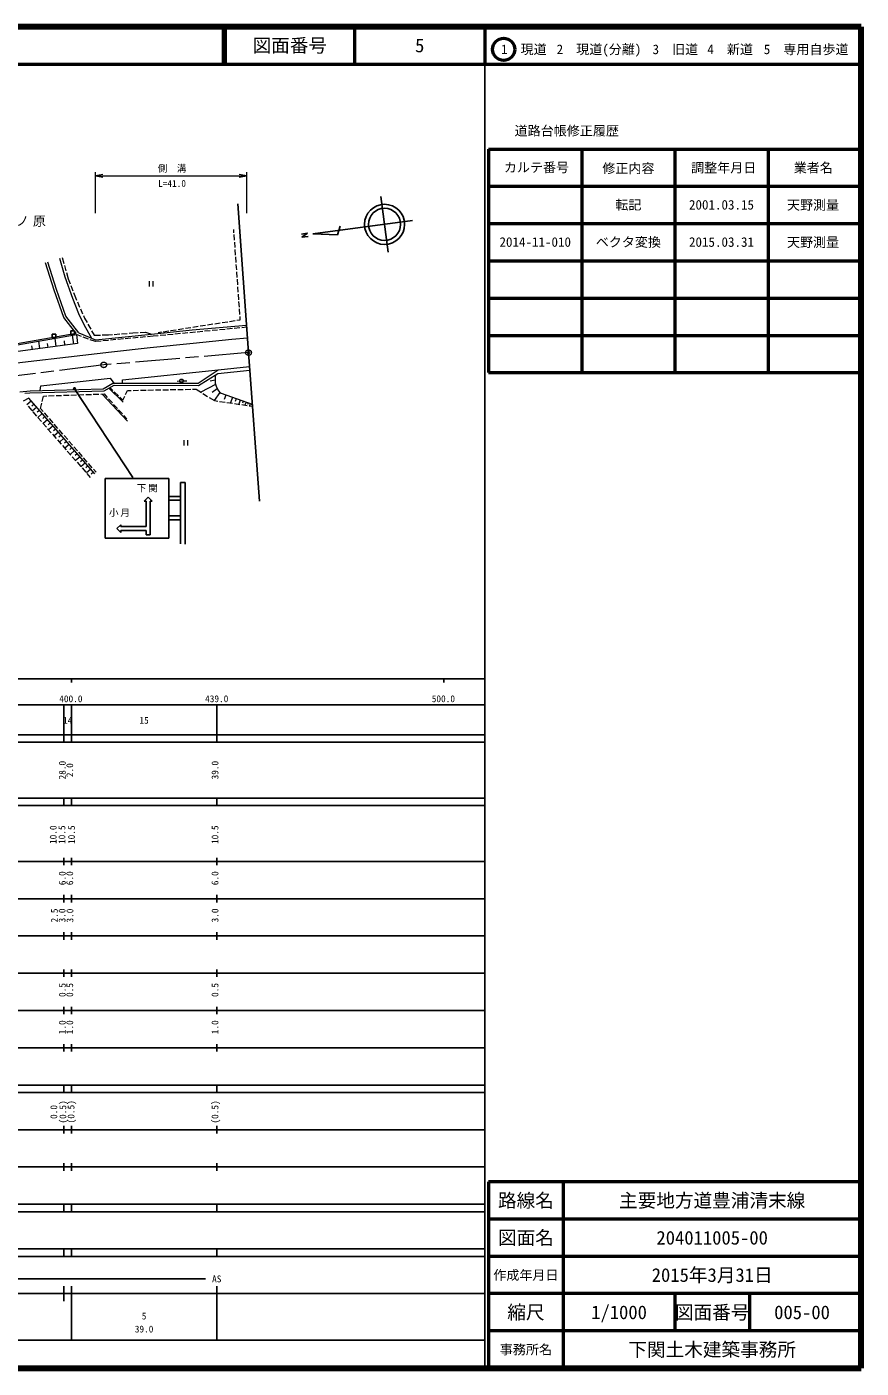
# Model space of a CAD drawing. Units: millimetres, scale not verified. Extents: x 40000 to 680000, y 20000 to 380000.
# Drawn here: x 456020 to 680000, y 20000 to 380000 of the extents above; entities that cross this region are included whole.
import ezdxf
from ezdxf.enums import TextEntityAlignment as Align

# ---------------------------------------------------------------- set-up
doc = ezdxf.new("R2010")
doc.units = ezdxf.units.MM
doc.header["$LTSCALE"] = 1000
doc.header["$PDMODE"] = 32
doc.header["$PDSIZE"] = 500
doc.linetypes.add('CHAIN', pattern=[18.5, 12, -1.5, 3.5, -1.5])
for name, color, linetype, lineweight in [('M-BMK', 2, 'CHAIN', 13), ('M-BMK-OTRS', 5, 'Continuous', 25), ('M-BMK-ROW', 30, 'Continuous', 25), ('M-BMK-SRVR', 3, 'Continuous', 25), ('M-STR-HTXT', 7, 'Continuous', 13), ('M-STR-STRC', 7, 'Continuous', 25), ('M-TTL', 2, 'Continuous', 140), ('M-TTL-BAND', 7, 'Continuous', 25), ('M-TTL-FRAM', 2, 'Continuous', 50), ('M-TTL-LINE', 7, 'Continuous', 50), ('M-WORK', 1, 'Continuous', 13)]:
    doc.layers.add(name, color=color, linetype=linetype, lineweight=lineweight)
for name, color, linetype in [('M-BMK-HTXT', 7, 'Continuous'), ('M-OTRS', 6, 'Continuous'), ('M-TTL-TXT', 7, 'Continuous')]:
    doc.layers.add(name, color=color, linetype=linetype)
doc.styles.add('ＭＳ ゴシック', font='')
doc.styles.get('ＭＳ ゴシック').set_extended_font_data('MS Gothic')

# ---------------------------------------------------------------- blocks, each defined once
blk = doc.blocks.new('open_arrow')
at = {"color": 0, "linetype": 'Continuous', "lineweight": -2}
blk.add_lwpolyline([(7.5, 1.25), (0, 0), (7.5, -1.25)], dxfattribs=at)

msp = doc.modelspace()

# ---------------------------------------------------------------- linework, layer by layer
at = {"layer": 'M-BMK'}
for p, q in [((515542, 292558), (476672, 289271)), ((476672, 289271), (404604, 280218))]:
    msp.add_line(p, q, dxfattribs=at)
for centre in [(515542, 292558), (476672, 289271)]:
    msp.add_circle(centre, 750, dxfattribs=at)
at = {"layer": 'M-BMK-OTRS'}
for p, q in [((515542, 292558), (512637, 332453)), ((518446, 252664), (515542, 292558))]:
    msp.add_line(p, q, dxfattribs=at)
at = {"layer": 'M-BMK-ROW'}
for p, q in [((463812, 297533), (462812, 297533)), ((462812, 297533), (462812, 296533)), ((462812, 296533), (463812, 296533)), ((463812, 296533), (463812, 297533)), ((468844, 298397), (467844, 298397)), ((467844, 298397), (467844, 297397)), ((467844, 297397), (468844, 297397)), ((468844, 297397), (468844, 298397))]:
    msp.add_line(p, q, dxfattribs=at)
at = {"layer": 'M-BMK-SRVR'}
for p, q in [((551053, 334462), (553054, 319513)), ((532833, 324415), (559529, 327988)), ((531396, 324619), (529743, 324389)), ((529858, 323542), (531396, 324619)), ((532833, 324415), (539383, 324205)), ((539383, 324205), (540165, 326483)), ((531506, 323763), (529858, 323542))]:
    msp.add_line(p, q, dxfattribs=at)
for radius in [5387, 4309]:
    msp.add_circle((552054, 326987), radius, dxfattribs=at)
at = {"layer": 'M-OTRS'}
msp.add_point((515542, 292558), dxfattribs=at)
at = {"layer": 'M-STR-HTXT'}
for p, q in [((474421, 330000), (474421, 341000)), ((474421, 340000), (515046, 340000)), ((515046, 330000), (515046, 341000))]:
    msp.add_line(p, q, dxfattribs=at)
at = {"layer": 'M-STR-STRC'}
for p, q in [((468830, 282874), (484497, 259034)), ((494136, 258755), (477032, 258755)), ((477032, 242743), (477032, 258755)), ((494136, 242743), (494136, 258755)), ((498559, 257669), (497295, 257669)), ((497295, 257669), (497295, 241207)), ((498559, 257669), (498559, 241132)), ((487542, 252690), (488595, 253743)), ((488069, 252690), (487542, 252690)), ((488069, 252690), (488069, 245852)), ((488595, 253743), (489648, 252690)), ((489648, 252690), (489122, 252690)), ((489122, 252690), (489122, 243653)), ((497295, 253984), (494136, 253984)), ((494136, 252931), (497295, 252931)), ((497295, 248719), (494136, 248719)), ((480222, 245326), (481275, 246379)), ((481275, 244273), (480222, 245326)), ((481275, 246379), (481275, 245852)), ((481275, 245852), (488069, 245852)), ((494136, 247666), (497295, 247666)), ((494136, 242743), (477032, 242743)), ((481275, 244799), (488069, 244799)), ((481275, 244799), (481275, 244273)), ((488069, 243654), (488069, 244799)), ((489122, 243653), (488069, 243654))]:
    msp.add_line(p, q, dxfattribs=at)
for radius in [250, 200, 150, 100, 50, 20]:
    msp.add_circle((468830, 282874), radius, dxfattribs=at)
msp.add_point((468830, 282874), dxfattribs=at)
at = {"layer": 'M-TTL'}
for p, q in [((680000, 380000), (40000, 380000)), ((680000, 20000), (680000, 380000)), ((40000, 20000), (680000, 20000))]:
    msp.add_line(p, q, dxfattribs=at)
at = {"layer": 'M-TTL-BAND'}
for p, q in [((579000, 20000), (579000, 370000)), ((40000, 205000), (579000, 205000)), ((468000, 205000), (468000, 204000)), ((568000, 205000), (568000, 204000)), ((68000, 198000), (579000, 198000)), ((466000, 188000), (466000, 198000)), ((468000, 188000), (468000, 198000)), ((507000, 188000), (507000, 198000)), ((40000, 190000), (579000, 190000)), ((40000, 188000), (579000, 188000)), ((40000, 173000), (579000, 173000)), ((466000, 171000), (466000, 173000)), ((468000, 171000), (468000, 173000)), ((507000, 171000), (507000, 173000)), ((40000, 171000), (579000, 171000)), ((40000, 156000), (579000, 156000)), ((466000, 155000), (466000, 157000)), ((468000, 155000), (468000, 157000)), ((507000, 155000), (507000, 157000)), ((46000, 146000), (579000, 146000)), ((466000, 145000), (466000, 147000)), ((468000, 145000), (468000, 147000)), ((507000, 145000), (507000, 147000)), ((466000, 135000), (466000, 137000)), ((468000, 135000), (468000, 137000)), ((507000, 135000), (507000, 137000)), ((52000, 136000), (579000, 136000)), ((46000, 126000), (579000, 126000)), ((466000, 125000), (466000, 127000)), ((468000, 125000), (468000, 127000)), ((507000, 125000), (507000, 127000)), ((52000, 116000), (579000, 116000)), ((466000, 115000), (466000, 117000)), ((468000, 115000), (468000, 117000)), ((507000, 115000), (507000, 117000)), ((46000, 106000), (579000, 106000)), ((466000, 105000), (466000, 107000)), ((468000, 105000), (468000, 107000)), ((507000, 105000), (507000, 107000)), ((40000, 96000), (579000, 96000)), ((40000, 94000), (579000, 94000)), ((466000, 94000), (466000, 96000)), ((468000, 94000), (468000, 96000)), ((507000, 94000), (507000, 96000)), ((49000, 84000), (579000, 84000)), ((466000, 83000), (466000, 85000)), ((468000, 83000), (468000, 85000)), ((507000, 83000), (507000, 85000)), ((40000, 74000), (579000, 74000)), ((466000, 73000), (466000, 75000)), ((468000, 73000), (468000, 75000)), ((507000, 73000), (507000, 75000)), ((40000, 64000), (579000, 64000)), ((40000, 62000), (579000, 62000)), ((466000, 62000), (466000, 64000)), ((468000, 62000), (468000, 64000)), ((507000, 62000), (507000, 64000)), ((40000, 52000), (579000, 52000)), ((466000, 50000), (466000, 52000)), ((468000, 50000), (468000, 52000)), ((507000, 50000), (507000, 52000)), ((40000, 50000), (579000, 50000)), ((71000, 44000), (504000, 44000)), ((40000, 40000), (579000, 40000)), ((466000, 38000), (466000, 42000)), ((468000, 27500), (468000, 42000)), ((507000, 27500), (507000, 42000)), ((68000, 27500), (579000, 27500))]:
    msp.add_line(p, q, dxfattribs=at)
at = {"layer": 'M-TTL-FRAM'}
for p, q in [((580000, 347197), (580000, 287197)), ((580000, 347197), (680000, 347197)), ((580000, 287197), (680000, 287197)), ((680000, 70000), (580000, 70000)), ((580000, 70000), (580000, 20000))]:
    msp.add_line(p, q, dxfattribs=at)
at = {"layer": 'M-TTL-LINE'}
for p, q in [((508747, 380000), (508747, 370000)), ((509247, 380000), (509247, 370000)), ((543997, 380000), (543997, 370000)), ((579000, 380000), (579000, 370000)), ((40000, 370000), (680000, 370000)), ((605000, 347197), (605000, 287197)), ((630000, 347197), (630000, 287197)), ((655000, 347197), (655000, 287197)), ((580000, 337197), (680000, 337197)), ((580000, 327197), (680000, 327197)), ((580000, 317197), (680000, 317197)), ((580000, 307197), (680000, 307197)), ((580000, 297197), (680000, 297197)), ((600000, 70000), (600000, 20000)), ((680000, 60000), (580000, 60000)), ((680000, 50000), (580000, 50000)), ((680000, 40000), (580000, 40000)), ((630000, 40000), (630000, 30000)), ((650000, 40000), (650000, 30000)), ((680000, 30000), (580000, 30000))]:
    msp.add_line(p, q, dxfattribs=at)
msp.add_circle((584031, 373958), 3000, dxfattribs=at)
at = {"layer": 'M-WORK'}
for p, q in [((511634, 324721), (511570, 325609)), ((511779, 322726), (511670, 324222)), ((511924, 320731), (511815, 322228)), ((463943, 309527), (461629, 316869)), ((464756, 317946), (466221, 312937)), ((465502, 318086), (465972, 316437)), ((512069, 318737), (511960, 320233)), ((512213, 316742), (512105, 318238)), ((463374, 309336), (461057, 316689)), ((466109, 315956), (466520, 314514)), ((466657, 314033), (467127, 312385)), ((512358, 314747), (512250, 316243)), ((512503, 312752), (512394, 314249)), ((466221, 312937), (468246, 307183)), ((467127, 312385), (467651, 311021)), ((467830, 310554), (468368, 309154)), ((488907, 311735), (488907, 310335)), ((489957, 310335), (489957, 311735)), ((512648, 310758), (512539, 312254)), ((512793, 308763), (512684, 310259)), ((465976, 302023), (463374, 309336)), ((466511, 302312), (463943, 309527)), ((468246, 307183), (469924, 303080)), ((468548, 308687), (469072, 307323)), ((469072, 307323), (469387, 306610)), ((469589, 306153), (470196, 304781)), ((512938, 306768), (512829, 308264)), ((513082, 304773), (512974, 306270)), ((469924, 303080), (471336, 300097)), ((470398, 304324), (471005, 302952)), ((471207, 302494), (471523, 301782)), ((513227, 302779), (513119, 304275)), ((467859, 299537), (465976, 302023)), ((468332, 299906), (466511, 302312)), ((469263, 297800), (467859, 299537)), ((470006, 297836), (468332, 299906)), ((471336, 300097), (473374, 296414)), ((471523, 301782), (472187, 300606)), ((472433, 300170), (473170, 298864)), ((496603, 298793), (498086, 299024)), ((498580, 299100), (500062, 299331)), ((500396, 298635), (515002, 299969)), ((500556, 299407), (502038, 299638)), ((502532, 299715), (504014, 299945)), ((504509, 300022), (505991, 300252)), ((506485, 300329), (507967, 300559)), ((509225, 298808), (507732, 298664)), ((508461, 300636), (509943, 300866)), ((511216, 298999), (509723, 298856)), ((510437, 300943), (511920, 301173)), ((513207, 299190), (511714, 299047)), ((512414, 301250), (513328, 301392)), ((513328, 301392), (513263, 302280)), ((515046, 299367), (513704, 299238)), ((451393, 294692), (469263, 297800)), ((451462, 294297), (469332, 297406)), ((459524, 293631), (459250, 295652)), ((463894, 294223), (463598, 296408)), ((466256, 294543), (466096, 295725)), ((468619, 294864), (468298, 297226)), ((469332, 297406), (469610, 294998)), ((470704, 296900), (469332, 297406)), ((470006, 297836), (474414, 295975)), ((472580, 296209), (471173, 296727)), ((474421, 295531), (473050, 296036)), ((473416, 298429), (474080, 297253)), ((474080, 297253), (475775, 297287)), ((474414, 295975), (489522, 297507)), ((475970, 295673), (474421, 295531)), ((476275, 297298), (477970, 297333)), ((477962, 295856), (476468, 295719)), ((477970, 297333), (478977, 297411)), ((479953, 296038), (478460, 295901)), ((479475, 297450), (480971, 297566)), ((481945, 296221), (480451, 296084)), ((481469, 297605), (482965, 297721)), ((483937, 296403), (482443, 296266)), ((483463, 297760), (484470, 297839)), ((485928, 296586), (484434, 296449)), ((484470, 297839), (485912, 297941)), ((486411, 297976), (487853, 298078)), ((487920, 296769), (486426, 296632)), ((487853, 298078), (489522, 297507)), ((489966, 296956), (488418, 296814)), ((489522, 297507), (500396, 298635)), ((491308, 297085), (489966, 296956)), ((491243, 297960), (492157, 298102)), ((493299, 297277), (491805, 297133)), ((492651, 298179), (494133, 298409)), ((495289, 297468), (493796, 297324)), ((494627, 298486), (496109, 298716)), ((497280, 297659), (495787, 297516)), ((499271, 297851), (497778, 297707)), ((501262, 298042), (499769, 297899)), ((500713, 295095), (511050, 296161)), ((503253, 298234), (501760, 298090)), ((505243, 298425), (503750, 298281)), ((507234, 298616), (505741, 298473)), ((511050, 296161), (515251, 296554)), ((469610, 294998), (451627, 292560)), ((457503, 293357), (457366, 294367)), ((461709, 293927), (461561, 295020)), ((467172, 291445), (478708, 292751)), ((478708, 292751), (489098, 293896)), ((489098, 293896), (500713, 295095)), ((445167, 288781), (456383, 290193)), ((456383, 290193), (467172, 291445)), ((507402, 287915), (515814, 288810)), ((459761, 283667), (478349, 285733)), ((478349, 285733), (479371, 284341)), ((481742, 285233), (507402, 287915)), ((481742, 284340), (481742, 285233)), ((496391, 284910), (497566, 284954)), ((497566, 284954), (498936, 284997)), ((501983, 284337), (507402, 287915)), ((502103, 283780), (507324, 286951)), ((506562, 285196), (505254, 284935)), ((506673, 286555), (506554, 285847)), ((506554, 285847), (506572, 284373)), ((507324, 286951), (515884, 287847)), ((454129, 282063), (456873, 282276)), ((455474, 281642), (456824, 281772)), ((456824, 281772), (476754, 282328)), ((456873, 282276), (476532, 282867)), ((459589, 282358), (459761, 283667)), ((460135, 279486), (460459, 280914)), ((460459, 280914), (461355, 280945)), ((461855, 280962), (463354, 281013)), ((463854, 281030), (465353, 281081)), ((465852, 281098), (467352, 281150)), ((467851, 281167), (469350, 281218)), ((469850, 281235), (471349, 281286)), ((471849, 281303), (473348, 281355)), ((473848, 281372), (475347, 281423)), ((475847, 281440), (476743, 281471)), ((476212, 281453), (483007, 274192)), ((476532, 282867), (479125, 284341)), ((476743, 281471), (477623, 280513)), ((476754, 282328), (479498, 283820)), ((478022, 283018), (481891, 279306)), ((478301, 283169), (479151, 282353)), ((479125, 284341), (501983, 284337)), ((479498, 283820), (502103, 283780)), ((479511, 282007), (480593, 280967)), ((481803, 279805), (482327, 280882)), ((482545, 281332), (483070, 282410)), ((483070, 282410), (484024, 282428)), ((484524, 282437), (486024, 282466)), ((486523, 282475), (488023, 282503)), ((488523, 282513), (490023, 282541)), ((490523, 282551), (492023, 282579)), ((492522, 282588), (494022, 282617)), ((494522, 282626), (496022, 282654)), ((496522, 282664), (498021, 282692)), ((498521, 282702), (500021, 282730)), ((500521, 282740), (501475, 282758)), ((501475, 282758), (502870, 281882)), ((506670, 284044), (502741, 281962)), ((503293, 281616), (504564, 280818)), ((507139, 282850), (505732, 281889)), ((507806, 281887), (506338, 279735)), ((506572, 284373), (506821, 283538)), ((506821, 283538), (507265, 282579)), ((507265, 282579), (507780, 281904)), ((507780, 281904), (508170, 281638)), ((508170, 281638), (516551, 278687)), ((509474, 281179), (509041, 279951)), ((456566, 280317), (455041, 279550)), ((457224, 279564), (456030, 278520)), ((456339, 278167), (457327, 277039)), ((474309, 260021), (456566, 280317)), ((457955, 278728), (457358, 278206)), ((458686, 277892), (457493, 276850)), ((459699, 277570), (460024, 278998)), ((460422, 276741), (459699, 277570)), ((477962, 280145), (478977, 279041)), ((479315, 278673), (480330, 277568)), ((480669, 277200), (481684, 276096)), ((480953, 280621), (481803, 279805)), ((504987, 280552), (506382, 279676)), ((506382, 279676), (507279, 279545)), ((507774, 279473), (509258, 279256)), ((509753, 279184), (511237, 278967)), ((511194, 280573), (510658, 279052)), ((511732, 278895), (513216, 278678)), ((512259, 280198), (511991, 279438)), ((513324, 279823), (512935, 278720)), ((513711, 278606), (515195, 278390)), ((514096, 279551), (513902, 278999)), ((514869, 279279), (514587, 278478)), ((515430, 279082), (515289, 278681)), ((515690, 278317), (516588, 278186)), ((515990, 278884), (515786, 278303)), ((516462, 278718), (516360, 278428)), ((457657, 276663), (458645, 275535)), ((459416, 277057), (458819, 276536)), ((460145, 276223), (458955, 275182)), ((458975, 275159), (459963, 274031)), ((460874, 275389), (460278, 274869)), ((460293, 273655), (461281, 272527)), ((461602, 274556), (460414, 273517)), ((461735, 275232), (460750, 276364)), ((462330, 273724), (461735, 273204)), ((463049, 273724), (462064, 274855)), ((482023, 275728), (482903, 274771)), ((461611, 272150), (462599, 271022)), ((463057, 272892), (461870, 271854)), ((462929, 270646), (463917, 269518)), ((463783, 272061), (463190, 271542)), ((464510, 271230), (463325, 270194)), ((464363, 272216), (463377, 273347)), ((465235, 270401), (464642, 269883)), ((465676, 270708), (464691, 271839)), ((466990, 269200), (466005, 270331)), ((464247, 269142), (465235, 268014)), ((465960, 269571), (464777, 268537)), ((465565, 267638), (466553, 266510)), ((466684, 268743), (466092, 268226)), ((467407, 267915), (466226, 266883)), ((468304, 267692), (467318, 268823)), ((468130, 267089), (467540, 266572)), ((469617, 266184), (468632, 267315)), ((498213, 269049), (498213, 267649)), ((499263, 267649), (499263, 269049)), ((466883, 266134), (467871, 265005)), ((468853, 266262), (467674, 265231)), ((468201, 264629), (469190, 263501)), ((469575, 265436), (468985, 264921)), ((470296, 264611), (469119, 263582)), ((469519, 263125), (470508, 261997)), ((470931, 264676), (469946, 265807)), ((471017, 263787), (470428, 263272)), ((471737, 262963), (470562, 261935)), ((472244, 263168), (471259, 264299)), ((470837, 261621), (471826, 260493)), ((472456, 262140), (471869, 261626)), ((473176, 261317), (472002, 260291)), ((472155, 260117), (473064, 259080)), ((473558, 261660), (472573, 262791)), ((473894, 260496), (473307, 259983)), ((474609, 260453), (473887, 261283))]:
    msp.add_line(p, q, dxfattribs=at)
msp.add_circle((497566, 284954), 500, dxfattribs=at)

# ---------------------------------------------------------------- block references
at = {"layer": 'M-STR-HTXT', "xscale": 267, "yscale": 267}
msp.add_blockref('open_arrow', (474421, 340000), dxfattribs=at)
at = {"layer": 'M-STR-HTXT', "xscale": 267, "yscale": 267, "rotation": 180}
msp.add_blockref('open_arrow', (515046, 340000), dxfattribs=at)

# ---------------------------------------------------------------- texts
at = {"layer": 'M-BMK-HTXT', "insert": (453120, 327737), "char_height": 2566, "attachment_point": 5, "style": 'ＭＳ ゴシック'}
msp.add_mtext('\\T1.29;字辻ノ原', dxfattribs=at)
at = {"layer": 'M-STR-HTXT', "style": 'ＭＳ ゴシック'}
msp.add_text('側\u3000溝', height=1833, dxfattribs=at).set_placement((495000, 342000), align=Align.MIDDLE_CENTER)
msp.add_text('L=41.0', height=1833, dxfattribs=at).set_placement((495000, 336500), align=Align.BOTTOM_CENTER)
at = {"layer": 'M-STR-STRC', "char_height": 1833, "attachment_point": 5, "style": 'ＭＳ ゴシック'}
for s, insert in [('\\T1.2;下関', (488595, 256103)), ('\\T1.2;小月', (481151, 249517))]:
    msp.add_mtext(s, dxfattribs=dict(at, insert=insert))
at = {"layer": 'M-TTL-BAND', "style": 'ＭＳ ゴシック'}
for s, p in [('400.0', (467844, 198195)), ('439.0', (507000, 198195)), ('500.0', (567844, 198195)), ('14', (467000, 192405)), ('15', (487500, 192405)), ('AS', (507000, 42500)), ('5', (487500, 32523)), ('39.0', (487500, 29033))]:
    msp.add_text(s, height=1833, dxfattribs=at).set_placement(p, align=Align.BOTTOM_CENTER)
for s, p in [('28.0', (467000, 180500)), ('2.0', (469000, 180500)), ('39.0', (508000, 180500)), ('10.0', (464546, 163174)), ('10.5', (466905, 163174)), ('10.5', (469470, 163174)), ('10.5', (508000, 163174)), ('6.0', (467000, 151500)), ('6.0', (469000, 151500)), ('6.0', (508000, 151500)), ('2.5', (464875, 141500)), ('3.0', (466943, 141500)), ('3.0', (469053, 141469)), ('3.0', (508000, 141500)), ('0.5', (467000, 121500)), ('0.5', (469000, 121500)), ('0.5', (508000, 121500)), ('1.0', (467000, 111500)), ('1.0', (469000, 111500)), ('1.0', (508000, 111500)), ('0.0', (464724, 88764)), ('(0.5)', (467152, 88764)), ('(0.5)', (469358, 88815)), ('(0.5)', (508000, 88764))]:
    msp.add_text(s, height=1833, rotation=90, dxfattribs=at).set_placement(p, align=Align.BOTTOM_CENTER)
at = {"layer": 'M-TTL-TXT', "style": 'ＭＳ ゴシック'}
for s, height, p in [('図面番号', 3666, (526622, 375000)), ('5', 3666, (561497, 375000)), ('1\u3000現道', 2566, (589448, 373958)), ('2\u3000現道(分離)', 2566, (609619, 373958)), ('3\u3000旧道', 2566, (630121, 373958)), ('4\u3000新道', 2566, (644824, 373958)), ('5\u3000専用自歩道', 2566, (665228, 373958)), ('道路台帳修正履歴', 2566, (600968, 352113)), ('カルテ番号', 2566, (592839, 342277)), ('修正内容', 2566, (617509, 342023)), ('調整年月日', 2566, (643089, 342197)), ('業者名', 2566, (667134, 342197)), ('転記', 2566, (617500, 332245)), ('2001.03.15', 2566, (642500, 332245)), ('天野測量', 2566, (667077, 332189)), ('2014-11-010', 2566, (592500, 322245)), ('ベクタ変換', 2566, (617500, 322245)), ('2015.03.31', 2566, (642500, 322245)), ('天野測量', 2566, (667077, 322189)), ('路線名', 3666, (590000, 65000)), ('路線名', 3666, (590000, 65000)), ('主要地方道豊浦清末線', 3666, (640000, 65000)), ('図面名', 3666, (590000, 55000)), ('図面名', 3666, (590000, 55000)), ('204011005-00', 3666, (640000, 55000)), ('2015年3月31日', 3666, (640000, 45000)), ('作成年月日', 2566, (590000, 45000)), ('作成年月日', 2566, (590000, 45000)), ('縮尺', 3666, (590000, 35000)), ('縮尺', 3666, (590000, 35000)), ('1/1000', 3666, (615000, 35000)), ('図面番号', 3666, (640000, 35000)), ('図面番号', 3666, (640000, 35000)), ('005-00', 3666, (664125, 35000)), ('事務所名', 2566, (590000, 25000)), ('事務所名', 2566, (590000, 25000)), ('下関土木建築事務所', 3666, (640000, 25000))]:
    msp.add_text(s, height=height, dxfattribs=at).set_placement(p, align=Align.MIDDLE_CENTER)

doc.saveas('drawing.dxf')
